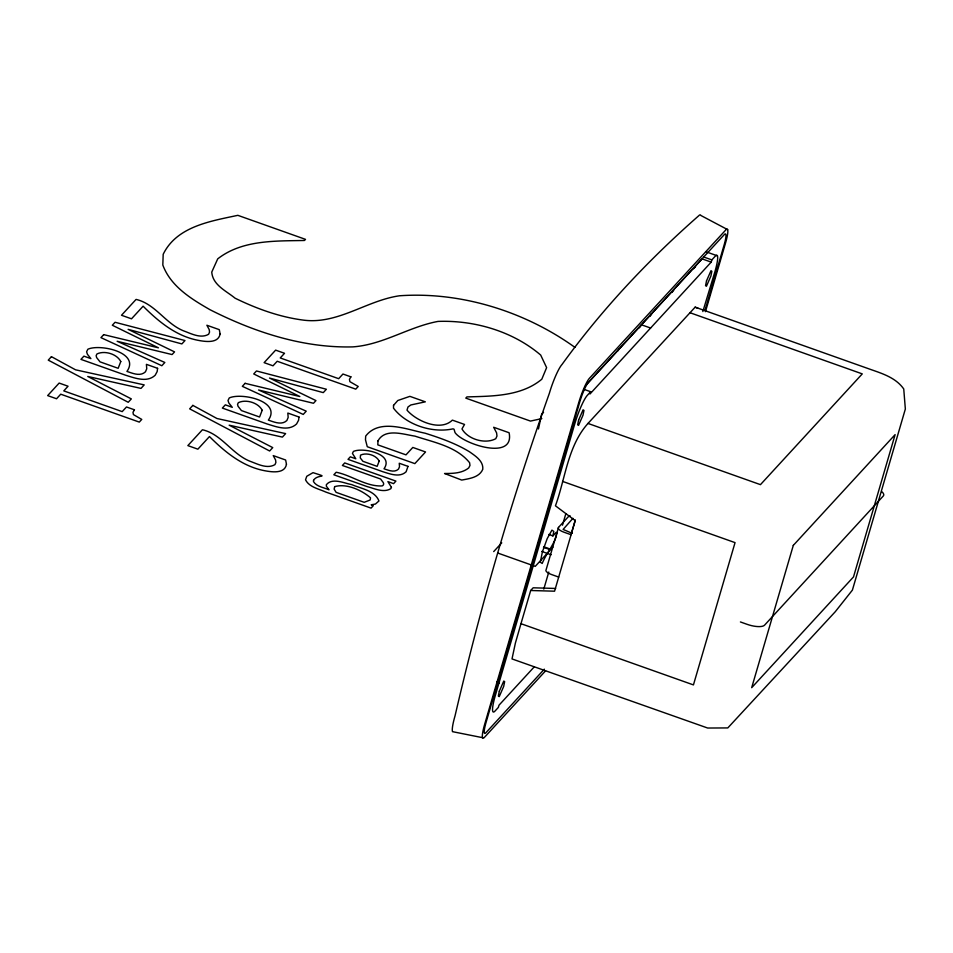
<?xml version="1.0" encoding="UTF-8"?>
<svg xmlns="http://www.w3.org/2000/svg" width="953" height="953" viewBox="0 0 953 953"><rect width="100%" height="100%" fill="white"/><g stroke="black" fill="none" stroke-linecap="round" stroke-linejoin="round"><path stroke-width="1.43" d="M548.761 534.442L552.895 535.908L553.8 531.429L551.93 530.13L547.213 538.6L542.4 551.87L540.315 562.175L542.186 563.473C546.033 553.991 552.621 546.557 556.052 537.015M556.338 535.634L556.886 532.882L556.147 532.37L552.895 535.908M538.469 428.981L541.578 414.484L543.532 412.363M520.969 623.691L515.394 643.049L512.011 658.928L707.674 728.032L727.806 727.925L835.281 611.707L852.399 590.11L905.35 409.028L903.742 388.955C895.296 376.959 880.679 373.099 867.599 368.382L695.142 307.164L588.001 423.43C567.75 445.968 565.451 478.299 555.444 505.805L575.207 520.612L554.575 591.194L530.678 590.503L520.969 623.691L693.439 684.909L735.049 542.626L562.58 481.396M534.061 667.064L499.003 705.196L498.348 707.424L495 711.069A24.623 3.824 -70.5 0 1 495.298 695.583L574.611 424.359A24.623 3.824 -70.5 0 1 587.31 395.376L590.669 391.731L583.796 389.289M590.669 391.731L590.014 393.946L711.2 262.111L711.855 259.895L715.203 256.25A24.623 3.824 -70.5 0 1 714.917 271.724L702.837 311.56M570.144 515.847L568.357 516.693L558.506 527.414L546.117 569.763A7.815 2.645 16.3 0 0 551.418 574.492L558.696 577.077M543.794 589.097L548.773 572.05M562.484 525.186L565.808 513.822M571.562 532.81L575.314 519.981M704.946 310.511L724.089 245.052A16.451 2.549 -70.5 0 0 724.292 234.605L588.323 382.522A16.451 2.549 -70.5 0 0 579.734 402.083L486.113 722.255A16.451 2.549 -70.5 0 0 485.911 732.714L544.33 669.161M705.458 311.667L725.507 243.11A20.895 3.24 -70.5 0 0 725.757 229.983L589.454 378.258A20.895 3.24 -70.5 0 0 578.674 402.857L484.696 724.197A20.895 3.24 -70.5 0 0 484.458 737.336L545.592 670.829M617.425 351.264L619.093 349.096M639.344 327.772L641.012 325.604M649.708 316.146L651.375 313.966M650.113 315.884L651.781 313.704M672.032 292.392L673.7 290.212M693.57 268.603L695.237 266.435M693.832 268.52L695.571 266.256M585.571 385.56L702.039 258.859L711.2 262.111M493.69 551.596L501.754 542.841M572.944 518.325L563.104 529.439L572.324 533.37M552.943 547.117L535.252 566.356L497.716 553.026M530.678 590.503L533.156 587.798L555.647 588.454M541.828 418.605L530.476 421.083L465.791 398.128L466.899 396.913C492.391 396.15 521.148 396.4 541.792 379.234L546.617 367.644L540.685 355.052C512.774 331.263 474.439 320.077 438.035 321.411C408.718 326.831 383.118 344.724 352.908 346.88C303.006 348.19 254.153 332.073 210.053 309.737C191.267 298.944 170.682 286.388 162.82 265.029L163.189 254.284C176.781 226.349 210.661 221.179 237.833 215.33L305.508 239.358L304.472 240.478C275.179 241.061 242.026 239.834 217.725 258.859L211.745 272.105C212.781 285.197 226.206 290.856 235.081 298.194C256.857 308.808 279.837 317.146 303.959 320.196C338.184 324.354 366.691 300.469 399.521 295.775C461.145 291.463 525.055 311.524 574.933 347.368M482.563 737.67L452.52 731.666A24.623 3.824 -70.5 0 1 455.057 715.798A3291.281 3054.234 42.6 0 1 549.321 393.434A24.623 3.824 -70.5 0 1 562.032 364.451A5888.658 1994.712 16.3 0 1 698.609 215.866A24.623 3.824 -70.5 0 1 700.848 215.461L727.651 229.637M706.435 251.937L717.442 255.845M703.6 256.965L711.855 259.895M689.817 312.667L862.274 373.886L760.458 484.648L588.001 423.43M641.44 324.782L650.613 328.035M571.085 534.728L563.807 532.143A7.815 2.645 16.3 0 1 558.506 527.414M544.068 546.879L550.929 549.309M543.484 547.296L548.988 549.25M541.709 551.418L551.168 554.777M740.41 621.952L747.092 624.322A14.771 5.003 16.3 0 0 764.568 625.156L883.276 496.013A14.771 5.003 16.3 0 0 881.882 491.724M496.799 681.979L499.42 682.908M695.142 307.164L698.192 308.379M393.529 405.359L393.506 408.158C406.371 425.026 432.364 433.389 453.009 428.85L454.033 429.207L455.022 432.567C462.67 443.931 514.954 461.252 509.105 432.745L493.666 427.266L496.584 432.853L496.978 436.021L495.786 438.69C485.351 444.455 467.875 439.393 461.967 428.921L464.528 424.442L452.377 420.13C440.334 431.959 416.02 420.797 406.991 410.124L407.991 406.979L410.85 404.965L425.324 401.832L409.885 396.353L397.794 400.51L393.529 405.359M313.537 480.395L313.489 481.587C316.622 486.804 323.865 487.424 329.011 489.818L326.391 486.221L326.331 484.732C332.347 477.382 344.093 483.242 351.764 484.612C360.961 488.615 374.97 490.569 378.949 500.956L375.458 504.03L371.205 504.804L373.266 505.733L371.062 508.116L325.712 492.022C318.802 488.818 309.248 487.221 305.52 479.824L306.759 476.286L313.013 472.652C330.965 478.418 317.218 473.641 313.537 480.395M377.96 440.905L377.817 444.86L405.99 454.855L412.816 447.445L425.55 451.96L414.841 463.611L367.274 446.719L365.487 439.798L365.69 436.093C379.425 418.176 406.955 429.541 425.121 433.21C440.429 438.035 455.725 443.443 469.519 451.805C475.368 455.975 483.552 461.014 482.778 469.281C479.359 477.441 469.388 478.62 461.717 480.074L444.563 473.498C452.818 473.486 461.991 473.391 468.697 467.935L469.984 465.469L469.591 462.693C456.499 446.492 433.841 442.335 414.96 436.129C403.417 434.437 385.119 427.837 377.96 440.905M157.59 368.323L157.162 371.575L155.172 375.256C146.988 382.915 134.885 378.031 125.677 375.244L80.945 359.376L83.912 356.148L90.88 358.614L87.414 354.278L86.604 351.776L87.855 349.239C99.97 343.628 140.401 352.479 126.94 371.42C132.717 373.326 140.282 376.769 145.464 371.789L146.75 368.751L146.405 364.344L157.59 368.323M299.004 417.021L298.563 420.285L296.574 423.966C288.39 431.626 276.287 426.741 267.09 423.954L222.359 408.075L225.325 404.846L232.294 407.324L228.827 402.988L228.017 400.486L229.268 397.949C241.383 392.326 281.814 401.189 268.353 420.13C274.13 422.024 281.695 425.479 286.877 420.499L288.163 417.45L287.818 413.054L299.004 417.021M407.991 466.362L406.097 471.795C399.688 477.787 390.218 473.975 383.011 471.783L348.012 459.358L350.335 456.832L355.791 458.774L352.443 453.425L353.42 451.436C362.902 447.04 394.542 453.973 384.011 468.793C388.526 470.282 394.447 472.986 398.509 469.09L399.51 466.696L399.247 463.253L407.991 466.362M220.095 333.895C218.463 343.83 205.014 341.65 197.843 340.269C175.995 336.016 158.424 321.518 143.117 306.187L131.514 318.814L121.496 315.264L136.076 299.409C155.291 303.816 165.393 323.496 183.441 330.81C191.148 333.574 200.714 338.923 208.612 334.265L209.529 332.132L209.231 329.631L206.884 325.247L219.297 329.655L220.095 333.895M286.46 464.242C284.816 474.189 271.367 471.997 264.195 470.627C242.348 466.374 224.777 451.865 209.469 436.545L197.867 449.173L187.848 445.611L202.429 429.755C221.644 434.163 231.746 453.854 249.793 461.169C257.501 463.932 267.066 469.269 274.964 464.623L275.882 462.479L275.584 459.989L273.237 455.605L285.65 460.013L286.46 464.242M499.324 691.199L498.359 696.012L499.229 696.619L503.672 686.47L504.649 681.657L503.78 681.05L499.324 691.199M578.638 419.963L577.673 424.776L578.542 425.383L582.986 415.246L583.963 410.433L583.093 409.826L578.638 419.963M706.53 280.837L705.565 285.65L706.435 286.257L710.878 276.108L711.855 271.307L710.986 270.7L706.53 280.837M120.781 361.568L118.16 368.299L100.017 361.854L96.622 357.566L96.146 355.648L96.92 353.992C104.437 350.227 116.981 353.932 120.781 361.568M262.194 410.266L259.573 417.009L241.419 410.564L238.036 406.276L237.547 404.358L238.333 402.69C245.838 398.938 258.382 402.642 262.194 410.266M379.187 461.085L377.138 466.351L362.938 461.312L360.282 457.952L360.52 455.153C366.393 452.21 376.209 455.105 379.187 461.085M793.301 545.39L751.691 687.673L853.507 576.91L895.117 434.628L793.301 545.39M391.433 487.352L390.79 488.71C383.547 493.118 374.446 488.508 367.06 486.566L333.848 474.785L336.171 472.247C351.526 475.237 366.226 486.816 382.177 485.911A15.784 5.349 16.3 0 0 383.273 482.575L380.616 479.025L342.401 465.469L344.736 462.932L395.912 481.098L393.577 483.636L387.895 481.61L391.433 487.352M334.67 486.638L334.134 489.139L336.111 492.344L364.189 502.314L370.157 499.991L370.538 497.835C361.532 489.973 346.451 483.207 334.67 486.638M134.444 409.802L132.979 412.315L133.42 414.591L141.759 419.415L139.293 422.096L60.73 394.197L56.549 398.759L47.65 395.602L59.157 383.07L68.056 386.227L63.78 390.885L122.198 411.625L126.487 406.967L134.444 409.802M350.907 376.852L349.441 379.377L349.882 381.653L358.221 386.477L355.755 389.146L277.204 361.258L273.011 365.809L264.112 362.652L275.631 350.132L284.53 353.289L280.242 357.947L338.672 378.686L342.949 374.029L350.907 376.852M51.438 356.672L48.258 360.139L128.226 402.285L131.335 398.902L87.747 376.471L140.996 388.395L144.213 384.893L75.549 369.812L51.438 356.672M103.686 334.634L100.935 337.636L161.831 365.726L164.833 362.474L117.148 341.281L172.088 354.564L174.554 351.895L128.119 329.345L181.88 343.926L184.989 340.543L115.063 322.269L112.323 325.247L158.424 347.821L103.686 334.634M192.851 405.382L189.659 408.849L269.639 450.995L272.749 447.612L229.161 425.181L282.41 437.105L285.626 433.603L216.962 418.51L192.851 405.382M245.1 383.332L242.336 386.334L303.245 414.436L306.235 411.172L258.549 389.991L313.501 403.274L315.955 400.594L269.52 378.055L323.281 392.624L326.391 389.253L256.476 370.967L253.724 373.957L299.838 396.519L245.1 383.332"/></g></svg>
